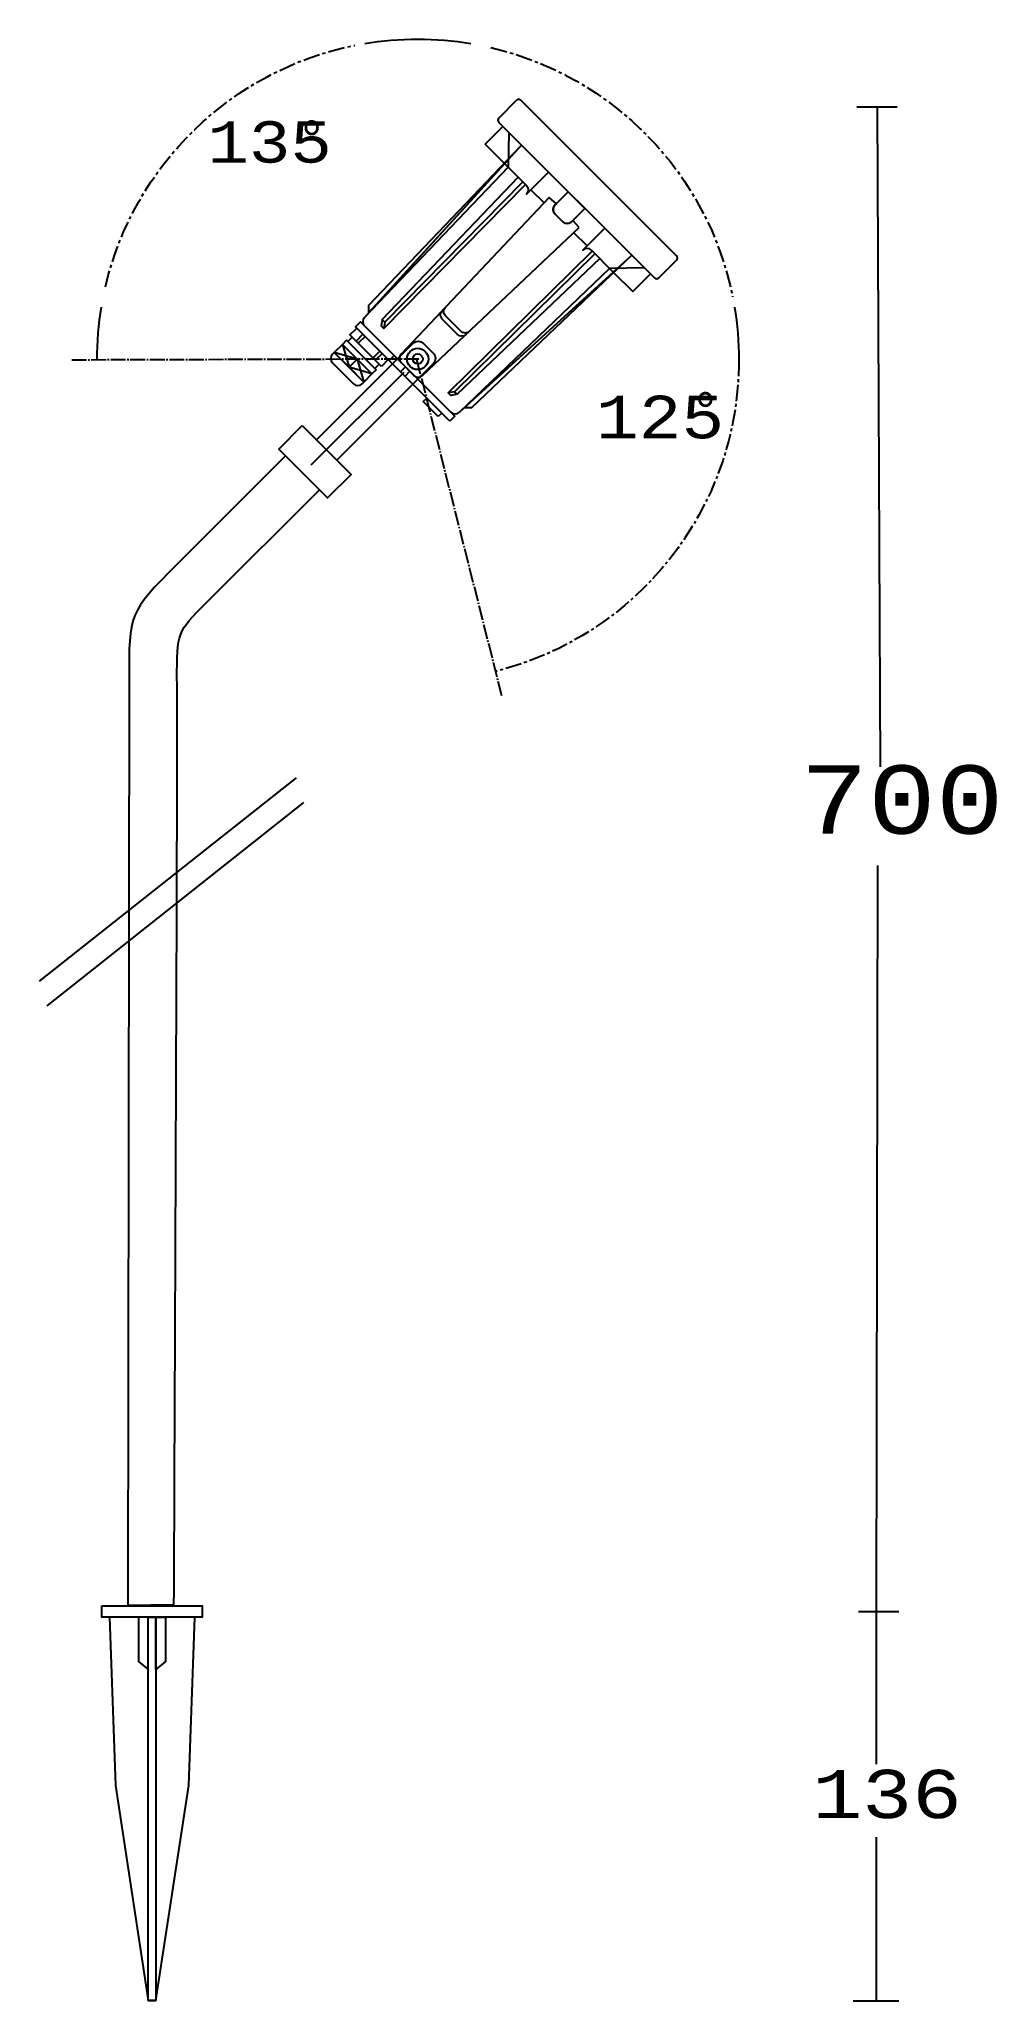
# Model space of a CAD drawing. Extents: x 0 to 138, y 0 to 282.
import ezdxf

# ---------------------------------------------------------------- set-up
doc = ezdxf.new("R2010")
doc.units = 0
for name, pattern in [('AI9-LType1', [3.759551, 2.380544, -0.459669, 0.459669, -0.459669]), ('AI9-LType2', [3.756731, 2.379839, -0.458964, 0.458964, -0.458964]), ('AI9-LType3', [3.583163, 2.336447, -0.415572, 0.415572, -0.415572]), ('AI9-LType4', [2.807051, 2.142419, -0.221544, 0.221544, -0.221544])]:
    doc.linetypes.add(name, pattern=pattern)
doc.layers.add('LIVELLO_1', color=160, linetype='Continuous')
doc.styles.add('STD', font='txt')

# ---------------------------------------------------------------- blocks, each defined once
blk = doc.blocks.new('AI9-BLK1')
at = {"layer": 'LIVELLO_1', "color": 7}
for p, q in [((56.92, 131.27), (51.11, 131.27)), ((54.02, 131.27), (54.45, 36.44)), ((4.29, 119.41), (6.18, 117.52)), ((12.36, 111.34), (10.46, 113.24)), ((-17.05, 100.74), (-16.68, 100.37)), ((-20.67, 95.06), (-23.95, 96.03)), ((-22.79, 97.19), (-21.82, 93.9)), ((-19.86, 98.64), (-20.83, 97.67)), ((-19.53, 98.31), (-20.5, 97.34)), ((-17.41, 96.2), (-18.38, 95.23)), ((-13.96, 93.16), (-27.3, 79.83)), ((-18.54, 92.93), (-21.82, 93.9)), ((-20.67, 95.06), (-19.69, 91.77)), ((-17.09, 95.87), (-18.06, 94.9)), ((-15.34, 95.57), (-16.07, 94.85)), ((-13.73, 93.95), (-14.45, 93.23)), ((-13.08, 93.31), (-13.8, 92.58)), ((-6.31, 90.01), (-6.68, 90.37)), ((-29.45, 34.85), (-66.33, 5.61)), ((-28.37, 31.3), (-65.26, 2.06)), ((53.96, -85.04), (54.13, 22.25)), ((57.15, -85.04), (51.34, -85.04)), ((53.88, -84.98), (53.88, -106.96)), ((53.88, -117.43), (53.88, -140.97)), ((50.61, -140.97), (57.14, -140.97))]:
    blk.add_line(p, q, dxfattribs=at)
at = {"layer": 'LIVELLO_1', "color": 7, "linetype": 'AI9-LType4'}
for p, q in [((-11.82, 95.07), (-61.66, 94.93)), ((-12.12, 95.03), (0.08, 46.7))]:
    blk.add_line(p, q, dxfattribs=at)
at = {"layer": 'LIVELLO_1', "color": 7}
for points in [[(1.13, 127.65), (1.04, 122.66), (-19.61, 101.07)], [(2.46, 121.24), (-17.05, 100.74), (-17.21, 99.83), (-16.83, 99.45), (3.54, 120.16)], [(3.14, 120.56), (-16.68, 100.37), (-16.83, 99.45)], [(14.19, 109.51), (-6.31, 90.01), (-7.22, 89.84), (-7.6, 90.22), (13.1, 110.6)], [(13.5, 110.19), (-6.68, 90.37), (-7.6, 90.22)], [(20.6, 108.19), (15.61, 108.09), (-5.98, 87.44)]]:
    blk.add_lwpolyline(points, dxfattribs=at)
for points in [[(0.26, 128.53), (2.95, 125.84), (0.46, 123.24), (-2.28, 125.98)], [(2.95, 125.84), (-18.98, 101.77), (-19.01, 102.83)], [(18.79, 110), (-4.22, 88.05), (-5.28, 88.07)], [(21.47, 107.32), (18.79, 110), (16.18, 107.52), (18.93, 104.77)], [(-17.18, 94.02), (-21.71, 98.55), (-20.73, 99.52), (-16.21, 94.99)], [(-7.35, 86.13), (-20.91, 99.69), (-20.18, 100.41), (-6.63, 86.85)], [(-22.79, 97.19), (-20.67, 95.06), (-21.82, 93.9), (-23.95, 96.03)], [(-18.54, 92.93), (-22.79, 97.19), (-22.21, 97.78), (-17.95, 93.52)], [(-18.14, 93.71), (-22.02, 97.59), (-21.38, 98.23), (-17.5, 94.35)], [(-20.67, 95.06), (-18.54, 92.93), (-19.69, 91.77), (-21.82, 93.9)], [(-9.01, 86.82), (-11.16, 88.97), (-10.67, 89.46), (-8.52, 87.31)], [(-28.57, 85.51), (-21.54, 78.48), (-24.92, 75.11), (-31.94, 82.13)], [(-57.35, -84.21), (-42.91, -84.21), (-42.91, -85.81), (-57.35, -85.81)], [(-50.67, -140.93), (-49.58, -140.93), (-44.86, -110.04), (-44, -85.81), (-56.26, -85.81), (-55.4, -110.03)], [(-50.67, -85.81), (-52.06, -85.81), (-52.06, -92.18), (-50.67, -93.34)], [(-50.67, -85.81), (-49.58, -85.81), (-49.58, -140.93), (-50.67, -140.93)], [(-49.58, -85.81), (-48.2, -85.81), (-48.2, -92.18), (-49.58, -93.34)]]:
    blk.add_lwpolyline(points, close=True, dxfattribs=at)
for radius in [1.53, 0.721]:
    blk.add_circle((-11.96, 95.09), radius, dxfattribs=at)
for points, knots in [([(-19.57, 140.44), (-17.09, 140.85), (-14.55, 141.06), (-11.95, 141.06), (-9.36, 141.06), (-6.82, 140.85), (-4.34, 140.44)], [0, 0, 0, 0, 1, 1, 1, 2, 2, 2, 2]), ([(2.85, 132.28), (2.85, 132.28), (25.23, 109.9), (25.23, 109.9), (25.4, 109.73), (25.4, 109.46), (25.23, 109.28), (25.23, 109.28), (22.68, 106.73), (22.68, 106.73), (22.51, 106.56), (22.23, 106.56), (22.06, 106.73), (22.06, 106.73), (-0.32, 129.11), (-0.32, 129.11), (-0.5, 129.29), (-0.5, 129.56), (-0.32, 129.73), (-0.32, 129.73), (2.23, 132.28), (2.23, 132.28), (2.4, 132.46), (2.68, 132.46), (2.85, 132.28)], [0, 0, 0, 0, 1, 1, 1, 2, 2, 2, 3, 3, 3, 4, 4, 4, 5, 5, 5, 6, 6, 6, 7, 7, 7, 8, 8, 8, 8]), ([(-19.61, 99.84), (-19.95, 100.18), (-19.95, 100.73), (-19.61, 101.07), (-19.61, 101.07), (2.95, 125.84), (2.95, 125.84), (2.95, 125.84), (18.79, 110), (18.79, 110), (18.79, 110), (-5.98, 87.44), (-5.98, 87.44), (-6.32, 87.1), (-6.87, 87.1), (-7.21, 87.44), (-7.21, 87.44), (-19.61, 99.84), (-19.61, 99.84)], [0, 0, 0, 0, 1, 1, 1, 2, 2, 2, 3, 3, 3, 4, 4, 4, 5, 5, 5, 6, 6, 6, 6]), ([(2.95, 125.84), (2.95, 125.84), (6.83, 121.96), (6.83, 121.96), (6.83, 121.96), (3.67, 118.8), (3.67, 118.8), (4.01, 119.14), (4.01, 119.69), (3.67, 120.03), (3.67, 120.03), (0.47, 123.24), (0.47, 123.24), (0.47, 123.24), (2.95, 125.84), (2.95, 125.84)], [0, 0, 0, 0, 1, 1, 1, 2, 2, 2, 3, 3, 3, 4, 4, 4, 5, 5, 5, 5]), ([(12.06, 116.73), (12.06, 116.73), (10.13, 114.8), (10.13, 114.8), (9.79, 114.46), (9.24, 114.46), (8.9, 114.8), (8.9, 114.8), (7.75, 115.95), (7.75, 115.95), (7.41, 116.29), (7.41, 116.85), (7.75, 117.19), (7.75, 117.19), (9.67, 119.11), (9.67, 119.11), (9.67, 119.11), (12.06, 116.73), (12.06, 116.73)], [0, 0, 0, 0, 1, 1, 1, 2, 2, 2, 3, 3, 3, 4, 4, 4, 5, 5, 5, 6, 6, 6, 6]), ([(11.22, 113.97), (11.22, 113.97), (-11.26, 92.72), (-11.26, 92.72), (-11.6, 92.38), (-12.16, 92.38), (-12.5, 92.72), (-12.5, 92.72), (-14.33, 94.56), (-14.33, 94.56), (-14.68, 94.9), (-14.67, 95.45), (-14.33, 95.79), (-14.33, 95.79), (6.92, 118.28), (6.92, 118.28), (6.92, 118.28), (7.95, 117.39), (7.95, 117.39), (7.95, 117.39), (7.75, 117.19), (7.75, 117.19), (7.41, 116.85), (7.41, 116.29), (7.75, 115.95), (7.75, 115.95), (8.9, 114.8), (8.9, 114.8), (9.24, 114.46), (9.79, 114.46), (10.13, 114.8), (10.13, 114.8), (10.33, 115), (10.33, 115), (10.33, 115), (11.22, 113.97), (11.22, 113.97)], [0, 0, 0, 0, 1, 1, 1, 2, 2, 2, 3, 3, 3, 4, 4, 4, 5, 5, 5, 6, 6, 6, 7, 7, 7, 8, 8, 8, 9, 9, 9, 10, 10, 10, 11, 11, 11, 12, 12, 12, 12]), ([(18.79, 110), (18.79, 110), (14.9, 113.89), (14.9, 113.89), (14.9, 113.89), (11.74, 110.73), (11.74, 110.73), (12.08, 111.07), (12.64, 111.07), (12.98, 110.73), (12.98, 110.73), (16.18, 107.52), (16.18, 107.52), (16.18, 107.52), (18.79, 110), (18.79, 110)], [0, 0, 0, 0, 1, 1, 1, 2, 2, 2, 3, 3, 3, 4, 4, 4, 5, 5, 5, 5]), ([(-4.89, 98.74), (-4.89, 98.74), (-5.03, 98.62), (-5.03, 98.62), (-5.37, 98.28), (-5.9, 98.26), (-6.24, 98.6), (-6.24, 98.6), (-8.46, 100.82), (-8.46, 100.82), (-8.8, 101.16), (-8.78, 101.69), (-8.44, 102.03), (-8.44, 102.03), (-8.29, 102.19), (-8.29, 102.19)], [0, 0, 0, 0, 1, 1, 1, 2, 2, 2, 3, 3, 3, 4, 4, 4, 5, 5, 5, 5]), ([(-4.41, 99.2), (-4.41, 99.2), (-4.54, 99.08), (-4.54, 99.08), (-4.88, 98.73), (-5.43, 98.73), (-5.78, 99.08), (-5.78, 99.08), (-7.99, 101.28), (-7.99, 101.28), (-8.33, 101.63), (-8.33, 102.18), (-7.99, 102.52), (-7.99, 102.52), (-7.83, 102.67), (-7.83, 102.67)], [0, 0, 0, 0, 1, 1, 1, 2, 2, 2, 3, 3, 3, 4, 4, 4, 5, 5, 5, 5]), ([(-9.74, 95.94), (-9.74, 95.94), (-11.12, 97.31), (-11.12, 97.31), (-11.54, 97.74), (-12.23, 97.74), (-12.65, 97.31), (-12.65, 97.31), (-26.51, 83.45), (-26.51, 83.45), (-26.51, 83.45), (-23.6, 80.54), (-23.6, 80.54), (-23.6, 80.54), (-9.74, 94.4), (-9.74, 94.4), (-9.32, 94.82), (-9.32, 95.51), (-9.74, 95.94)], [0, 0, 0, 0, 1, 1, 1, 2, 2, 2, 3, 3, 3, 4, 4, 4, 5, 5, 5, 6, 6, 6, 6]), ([(-19.69, 91.77), (-19.69, 91.77), (-19.95, 91.52), (-19.95, 91.52), (-20.29, 91.18), (-20.84, 91.18), (-21.18, 91.52), (-21.18, 91.52), (-24.21, 94.54), (-24.21, 94.54), (-24.55, 94.88), (-24.55, 95.44), (-24.21, 95.78), (-24.21, 95.78), (-23.95, 96.03), (-23.95, 96.03), (-23.95, 96.03), (-19.69, 91.77), (-19.69, 91.77)], [0, 0, 0, 0, 1, 1, 1, 2, 2, 2, 3, 3, 3, 4, 4, 4, 5, 5, 5, 6, 6, 6, 6]), ([(-46.55, 65.56), (-46.55, 65.56), (-30.96, 81.15), (-30.96, 81.15), (-30.96, 81.15), (-26.09, 76.28), (-26.09, 76.28), (-26.09, 76.28), (-42.26, 60.11), (-42.26, 60.11), (-46.55, 55.82), (-46.55, 55.82), (-46.55, 48.95), (-46.37, 48.9), (-46.98, -84.01), (-46.98, -84.01), (-46.98, -84.01), (-53.6, -84.1), (-53.6, -84.1), (-53.6, -84.1), (-53.44, 48.93), (-53.44, 48.93), (-53.44, 58.43), (-53.48, 58.63), (-46.55, 65.56)], [0, 0, 0, 0, 1, 1, 1, 2, 2, 2, 3, 3, 3, 4, 4, 4, 5, 5, 5, 6, 6, 6, 7, 7, 7, 8, 8, 8, 8])]:
    blk.add_open_spline(points, degree=3, knots=knots, dxfattribs=at)
at = {"layer": 'LIVELLO_1', "color": 7, "linetype": 'AI9-LType2'}
blk.add_open_spline([(-56.83, 105.44), (-52.75, 122.96), (-38.73, 136.64), (-21.02, 140.17)], degree=3, dxfattribs=at)
at = {"layer": 'LIVELLO_1', "color": 7, "linetype": 'AI9-LType1'}
blk.add_open_spline([(-1.45, 139.86), (16.07, 135.78), (29.75, 121.72), (33.28, 104)], degree=3, dxfattribs=at)
at = {"layer": 'LIVELLO_1', "color": 7}
for points in [[(-58.02, 94.93), (-58.02, 97.53), (-57.81, 100.07), (-57.4, 102.55)], [(33.55, 102.55), (33.96, 100.07), (34.17, 97.53), (34.17, 94.93)]]:
    blk.add_open_spline(points, degree=3, dxfattribs=at)
at = {"layer": 'LIVELLO_1', "color": 7, "linetype": 'AI9-LType3'}
blk.add_open_spline([(34.17, 94.93), (34.17, 73.35), (19.35, 55.23), (-0.67, 50.2)], degree=3, dxfattribs=at)
at = {"layer": 'LIVELLO_1', "color": 7, "attachment_point": 1, "style": 'STD'}
for s, insert, char_height in [('\\fCourier|b0|i0;\\H5.9429;\\C7;135', (-42.17, 129.26), 5.9429), ('\\fSymbol|b0|i0;\\H5.5101;\\C7;°', (-28.67, 129.37), 5.5101), ('\\fSymbol|b0|i0;\\H5.5101;\\C7;°', (27.89, 90.3), 5.5101), ('\\fCourier|b0|i0;\\H6.1317;\\C7;125', (13.63, 89.81), 6.1317), ('\\fCourier|b0|i0;\\H9.8181;\\W0.99;\\C7;700', (42.99, 36.65), 9.8181), ('\\fCourier|b0|i0;\\H6.9368;\\W1.03;\\C7;136', (44.73, -107.77), 6.9368)]:
    blk.add_mtext(s, dxfattribs=dict(at, insert=insert, char_height=char_height))

msp = doc.modelspace()

# ---------------------------------------------------------------- block references
at = {"layer": 'LIVELLO_1', "color": 7}
msp.add_blockref('AI9-BLK1', (66.527033, 141.371819), dxfattribs=at)

doc.saveas('drawing.dxf')
